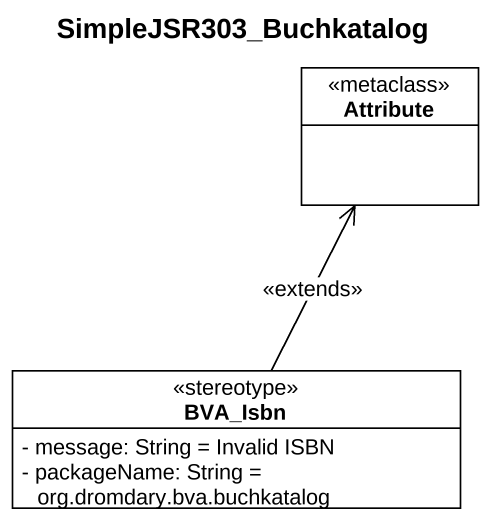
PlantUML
@startuml
title SimpleJSR303_Buchkatalog
hide circle
hide empty members
skinparam classAttributeIconSize 0
class Attribute <<metaclass>>
class BVA_Isbn <<stereotype>> {
  - message: String = Invalid ISBN
  - packageName: String = org.dromdary.bva.buchkatalog
}
BVA_Isbn -up-> Attribute : <<extends>>
@enduml
